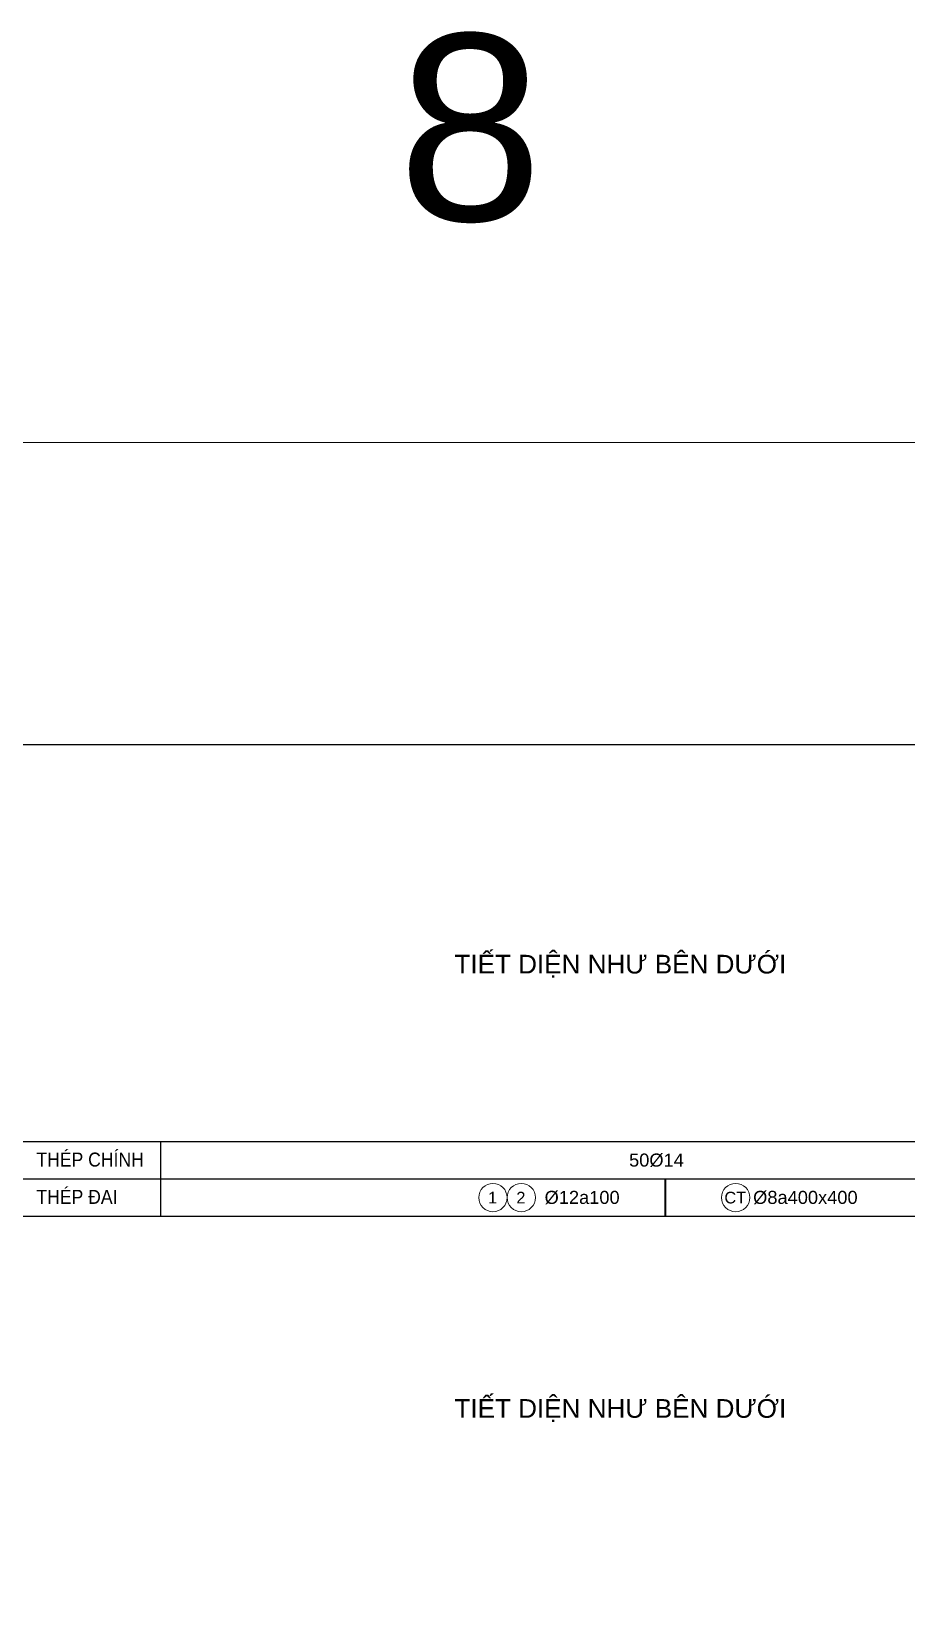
# Model space of a CAD drawing. Header units: millimetres. Extents: x -146909 to 4830753, y -683702 to -336947.
# Drawn here: x 4646947 to 4651639, y -440949 to -432559 of the extents above; entities that cross this region are included whole.
import ezdxf
from ezdxf.enums import TextEntityAlignment as Align

# ---------------------------------------------------------------- set-up
doc = ezdxf.new("R2010")
doc.units = ezdxf.units.MM
doc.header["$MEASUREMENT"] = 0
doc.layers.get('0').update_dxf_attribs({"lineweight": 9})
doc.layers.get('Defpoints').update_dxf_attribs({"color": 10, "lineweight": 0})
for name, color, linetype, lineweight in [("'S_General_Cont_1 Thin", 1, 'Continuous', 18), ("'S_General_Text_3_Member name", 3, 'Continuous', 35), ('CDAI', 3, 'Continuous', 40), ('DBAO', 2, 'Continuous', 13)]:
    doc.layers.add(name, color=color, linetype=linetype, lineweight=lineweight)
for name, color, linetype in [('DM', 1, 'Continuous'), ('TBL', 1, 'Continuous'), ('TX', 214, 'Continuous')]:
    doc.layers.add(name, color=color, linetype=linetype)
doc.styles.add('arial', font='arial.ttf', dxfattribs={"width": 0.85})

# ---------------------------------------------------------------- blocks, each defined once
blk = doc.blocks.new('sign of slab')
at = {"layer": "'S_General_Cont_1 Thin"}
blk.add_circle((-10, 0), 475, dxfattribs=at)
at = {"layer": "'S_General_Text_3_Member name", "style": 'arial'}
blk.add_attdef('S', text='', height=250, dxfattribs=at).set_placement((-23, -1), align=Align.MIDDLE_CENTER)

msp = doc.modelspace()

# ---------------------------------------------------------------- linework, layer by layer
at = {"layer": 'CDAI', "color": 214}
msp.add_line((4650343.9976, -438709.05331), (4650343.9976, -438909.05331), dxfattribs=at)
at = {"layer": 'DBAO', "color": 1}
msp.add_lwpolyline([(4656331.26887, -448761.98892), (4639581.26887, -448761.98892), (4639581.26887, -434761.98892), (4656331.26887, -434761.98892)], close=True, dxfattribs=at)
at = {"layer": 'TBL'}
for p, q in [((4639785.95583, -436381.37057), (4653048.94877, -436381.37057)), ((4640785.95583, -438509.05331), (4653048.94877, -438509.05331)), ((4647639.04643, -438509.05331), (4647639.04643, -438909.05331)), ((4639785.95583, -438909.05331), (4653048.94877, -438909.05331))]:
    msp.add_line(p, q, dxfattribs=at)
at = {"layer": 'TBL', "color": 8}
msp.add_line((4640785.95583, -438709.05331), (4653048.94877, -438709.05331), dxfattribs=at)

# ---------------------------------------------------------------- block references
ref = msp.add_blockref('sign of slab', (4649422.69878, -438810.14941), dxfattribs=dict(xscale=0.16, yscale=0.16, zscale=0.16))
ref.add_attrib('S', '1', dxfattribs={"layer": 'DM', "height": 62.5, "style": 'arial'}).set_placement((4649418.94476, -438810.30631), align=Align.MIDDLE_CENTER)
ref = msp.add_blockref('sign of slab', (4649574.66436, -438810.14941), dxfattribs=dict(xscale=0.16, yscale=0.16, zscale=0.16))
ref.add_attrib('S', '2', dxfattribs={"layer": 'DM', "height": 62.5, "style": 'arial'}).set_placement((4649570.91035, -438810.30631), align=Align.MIDDLE_CENTER)
ref = msp.add_blockref('sign of slab', (4650723.75972, -438810.14941), dxfattribs=dict(xscale=0.16, yscale=0.16, zscale=0.16))
ref.add_attrib('S', 'CT', dxfattribs={"layer": 'DM', "height": 62.5, "style": 'arial'}).set_placement((4650720.0057, -438810.30631), align=Align.MIDDLE_CENTER)

# ---------------------------------------------------------------- texts
at = {"layer": 'Defpoints', "style": 'arial'}
msp.add_text('8', height=1000, dxfattribs=at).set_placement((4649299.50709, -433073.24457), align=Align.MIDDLE)
at = {"layer": 'TX', "color": 2, "style": 'arial'}
for s, height, p in [('TIẾT DIỆN NHƯ BÊN DƯỚI', 100, (4650104.24662, -437558.90488)), ('50%%C14', 70, (4650297.59662, -438609.05331)), ('%%C12a100', 70, (4649899.17559, -438809.05331)), ('%%C8a400x400', 70, (4651095.8846, -438809.05331)), ('TIẾT DIỆN NHƯ BÊN DƯỚI', 100, (4650104.24662, -439940.36701))]:
    msp.add_text(s, height=height, dxfattribs=at).set_placement(p, align=Align.MIDDLE_CENTER)
at = {"layer": 'TX', "color": 2, "style": 'arial', "width": 0.9}
for s, p in [('THÉP CHÍNH', (4646973.71108, -438606.36892)), ('THÉP ĐAI', (4646973.71108, -438806.36892))]:
    msp.add_text(s, height=75, dxfattribs=at).set_placement(p, align=Align.MIDDLE_LEFT)

doc.saveas('drawing.dxf')
